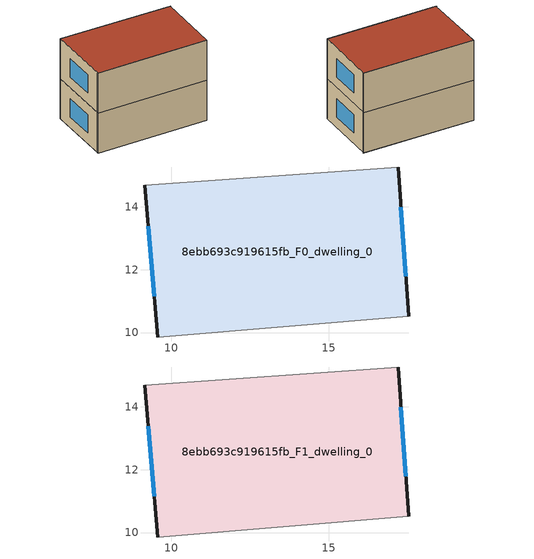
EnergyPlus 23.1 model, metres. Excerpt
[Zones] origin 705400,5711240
8ebb693c919615fb_F0_dwelling_0
 floor ground (EU_floor_Construction): 17.21,15.27 17.55,10.51 9.56,9.86 9.15,14.68 z0
 wall outside (EU_wall_Construction): 9.15,14.68 9.56,9.86 / 17.55,10.51 17.21,15.27 z0:3
 wall adiabatic (EU_wall_Construction): 9.56,9.86 17.55,10.51 / 17.21,15.27 9.15,14.68 z0:3
 window (EU_Window_Construction): 9.26,13.38 9.45,11.16 / 17.46,11.8 17.3,13.99 z0.81:2.19
8ebb693c919615fb_F1_dwelling_0
 floor to 8ebb693c919615fb_F0_dwelling_0 (EU_floor_Construction): 17.21,15.27 17.55,10.51 9.56,9.86 9.15,14.68 z3
 wall outside (EU_wall_Construction): 9.15,14.68 9.56,9.86 / 17.55,10.51 17.21,15.27 z3:6
 wall adiabatic (EU_wall_Construction): 9.56,9.86 17.55,10.51 / 17.21,15.27 9.15,14.68 z3:6
 window (EU_Window_Construction): 9.26,13.38 9.45,11.16 / 17.46,11.8 17.3,13.99 z3.81:5.19
 roof outside (EU_roof_Construction): 17.55,10.51 17.21,15.27 9.15,14.68 9.56,9.86 z6
shading: 9.51,9.9 17.55,10.51 / 17.24,15.27 9.15,14.68 z0:6
[Building]
EU S2 Campaign: North Axis=0; Terrain=City; Solar Distribution=FullExterior
[Site:Location]
London: Latitude=51.5; Longitude=-0.5; Time Zone=0; Elevation=25
[SizingPeriod:WeatherFileDays]
AnnualSizingPeriod: Begin Month=1; Begin Day of Month=1; End Month=12; End Day of Month=31; Day of Week for Start Day=Monday; Use Weather File Daylight Saving Period=No; Use Weather File Rain and Snow Indicators=No
[MATERIAL]
EU_InternalMass_Material: Roughness=MediumRough; Thickness=0.1; Conductivity=1; Density=1800; Specific Heat=900; Thermal Absorptance=0.9; Solar Absorptance=0.7; Visible Absorptance=0.7
[MATERIAL:NOMASS] Roughness=MediumRough; Thermal Absorptance=0.9; Solar Absorptance=0.7; Visible Absorptance=0.7
Name | Thermal Resistance
EU_wall_NoMass | 0.555556
EU_roof_NoMass | 0.510204
EU_floor_NoMass | 1.68919
[WINDOWMATERIAL:SIMPLEGLAZINGSYSTEM]
EU_Window_SimpleGlazing: UFactor=3.96; Solar Heat Gain Coefficient=0.85; Visible Transmittance=0.85
[CONSTRUCTION]
EU_wall_Construction: EU_wall_NoMass
EU_roof_Construction: EU_roof_NoMass
EU_floor_Construction: EU_floor_NoMass
EU_Window_Construction: EU_Window_SimpleGlazing
EU_InternalMass_Construction: EU_InternalMass_Material
[ZONE] Type=1; Multiplier=1; Ceiling Height=autocalculate; Floor Area=autocalculate; Part of Total Floor Area=Yes
Name | Volume
8ebb693c919615fb_F0_dwelling_0 | 116.06
8ebb693c919615fb_F1_dwelling_0 | 116.061
[INTERNALMASS] Construction=EU_InternalMass_Construction; Surface Area=38.6866
Name | Zone or ZoneList
8ebb693c919615fb_F0_dwelling_0_EU_InternalMass | 8ebb693c919615fb_F0_dwelling_0
8ebb693c919615fb_F1_dwelling_0_EU_InternalMass | 8ebb693c919615fb_F1_dwelling_0
[OTHEREQUIPMENT] Fuel Type=Electricity; Design Level Calculation Method=Watts/Area; Power per Zone Floor Area=1; Fraction Latent=0; Fraction Radiant=0; Fraction Lost=0; Carbon Dioxide Generation Rate=0; EndUse Subcategory=EU_Step8_InternalGains
Name | Zone or ZoneList or Space or SpaceList | Schedule
EU_Step8_InternalGain_8ebb693c919615fb_F0_dwelling_0_f000 | 8ebb693c919615fb_F0_dwelling_0 | EU_Step8_GainSchedule_8ebb693c919615fb_F0_dwelling_0_f000
EU_Step8_InternalGain_8ebb693c919615fb_F1_dwelling_0_f000 | 8ebb693c919615fb_F1_dwelling_0 | EU_Step8_GainSchedule_8ebb693c919615fb_F1_dwelling_0_f000
[ZONEVENTILATION:DESIGNFLOWRATE] Schedule=EU_AlwaysOn; Design Flow Rate Calculation Method=AirChanges/Hour; Air Changes per Hour=0.48; Ventilation Type=Natural; Fan Pressure Rise=0; Fan Total Efficiency=1; Constant Term Coefficient=1; Temperature Term Coefficient=0; Velocity Term Coefficient=0; Velocity Squared Term Coefficient=0; Minimum Indoor Temperature=-100; Maximum Indoor Temperature=100; Delta Temperature=-100; Minimum Outdoor Temperature=-100; Maximum Outdoor Temperature=100; Maximum Wind Speed=40
Name | Zone or ZoneList or Space or SpaceList
EU_ConstantAir_8ebb693c919615fb_F0_dwelling_0 | 8ebb693c919615fb_F0_dwelling_0
EU_ConstantAir_8ebb693c919615fb_F1_dwelling_0 | 8ebb693c919615fb_F1_dwelling_0
[HVACTEMPLATE:THERMOSTAT] Constant Heating Setpoint=20; Constant Cooling Setpoint=50
EU_HeatOnly_8ebb693c919615fb_F0_dwelling_0; EU_HeatOnly_8ebb693c919615fb_F1_dwelling_0
[HVACTEMPLATE:ZONE:IDEALLOADSAIRSYSTEM] System Availability Schedule=EU_AlwaysOn; Maximum Heating Supply Air Temperature=50; Minimum Cooling Supply Air Temperature=13; Maximum Heating Supply Air Humidity Ratio=0.0156; Minimum Cooling Supply Air Humidity Ratio=0.0077; Heating Limit=NoLimit; Cooling Limit=NoLimit; Heating Availability Schedule=EU_AlwaysOn; Cooling Availability Schedule=EU_CoolingOff; Dehumidification Control Type=ConstantSensibleHeatRatio; Cooling Sensible Heat Ratio=0.7; Dehumidification Setpoint=60; Humidification Control Type=None; Humidification Setpoint=30; Outdoor Air Method=None; Outdoor Air Flow Rate per Person=0.00944; Outdoor Air Flow Rate per Zone Floor Area=0; Outdoor Air Flow Rate per Zone=0; Demand Controlled Ventilation Type=None; Outdoor Air Economizer Type=NoEconomizer; Heat Recovery Type=None; Sensible Heat Recovery Effectiveness=0.7; Latent Heat Recovery Effectiveness=0.65
Name | Template Thermostat
8ebb693c919615fb_F0_dwelling_0 | EU_HeatOnly_8ebb693c919615fb_F0_dwelling_0
8ebb693c919615fb_F1_dwelling_0 | EU_HeatOnly_8ebb693c919615fb_F1_dwelling_0
[SIZING:ZONE] Zone Cooling Design Supply Air Temperature Input Method=SupplyAirTemperature; Zone Cooling Design Supply Air Temperature=13; Zone Heating Design Supply Air Temperature Input Method=SupplyAirTemperature; Zone Heating Design Supply Air Temperature=50; Zone Cooling Design Supply Air Humidity Ratio=0.008; Zone Heating Design Supply Air Humidity Ratio=0.008; Cooling Design Air Flow Method=DesignDay; Cooling Design Air Flow Rate=0; Cooling Minimum Air Flow per Zone Floor Area=0.000762; Cooling Minimum Air Flow=0; Cooling Minimum Air Flow Fraction=0.2; Heating Design Air Flow Method=DesignDay; Heating Design Air Flow Rate=0; Heating Maximum Air Flow per Zone Floor Area=0.002032; Heating Maximum Air Flow=0.141576; Heating Maximum Air Flow Fraction=0.3; Account for Dedicated Outdoor Air System=No; Dedicated Outdoor Air System Control Strategy=NeutralSupplyAir; Dedicated Outdoor Air Low Setpoint Temperature for Design=autosize; Dedicated Outdoor Air High Setpoint Temperature for Design=autosize; Zone Load Sizing Method=Sensible Load Only No Latent Load; Zone Latent Cooling Design Supply Air Humidity Ratio Input Method=HumidityRatioDifference; Zone Cooling Design Supply Air Humidity Ratio Difference=0.005; Zone Latent Heating Design Supply Air Humidity Ratio Input Method=HumidityRatioDifference; Zone Humidification Design Supply Air Humidity Ratio Difference=0.005
8ebb693c919615fb_F0_dwelling_0; 8ebb693c919615fb_F1_dwelling_0
[SCHEDULE:CONSTANT]
Name | Hourly Value
EU_AlwaysOn | 1
EU_CoolingOff | 0
[SCHEDULE:FILE] Column Number=1; Rows to Skip at Top=0; Number of Hours of Data=8760; Column Separator=Comma; Interpolate to Timestep=No; Minutes per Item=60; Adjust Schedule for Daylight Savings=Yes
Name | File
EU_Step8_GainSchedule_8ebb693c919615fb_F0_dwelling_0_f000 | ../../schedules/8ebb693c919615fb/8ebb693c919615fb_F0_dwelling_0_f000_gain.csv
EU_Step8_GainSchedule_8ebb693c919615fb_F1_dwelling_0_f000 | ../../schedules/8ebb693c919615fb/8ebb693c919615fb_F1_dwelling_0_f000_gain.csv
